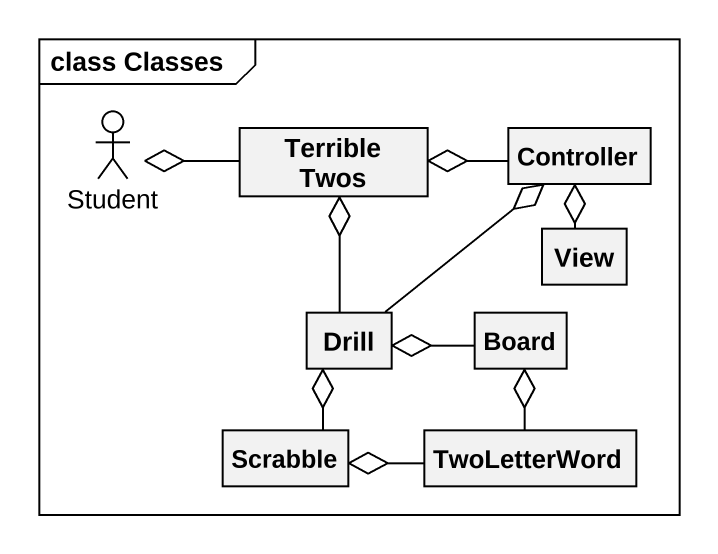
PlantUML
@startuml
mainframe class Classes
allowmixing
hide circle
hide empty members
actor Student
class "Terrible Twos" as Terrible_Twos
class Controller
class View
class Drill
class Board
class Scrabble
class TwoLetterWord
Student o-right- Terrible_Twos
Terrible_Twos o-right- Controller
Terrible_Twos o-- Drill
Controller o-- View
Controller o-- Drill
Drill o-right- Board
Drill o-- Scrabble
Board o-- TwoLetterWord
Scrabble o-right- TwoLetterWord
@enduml
